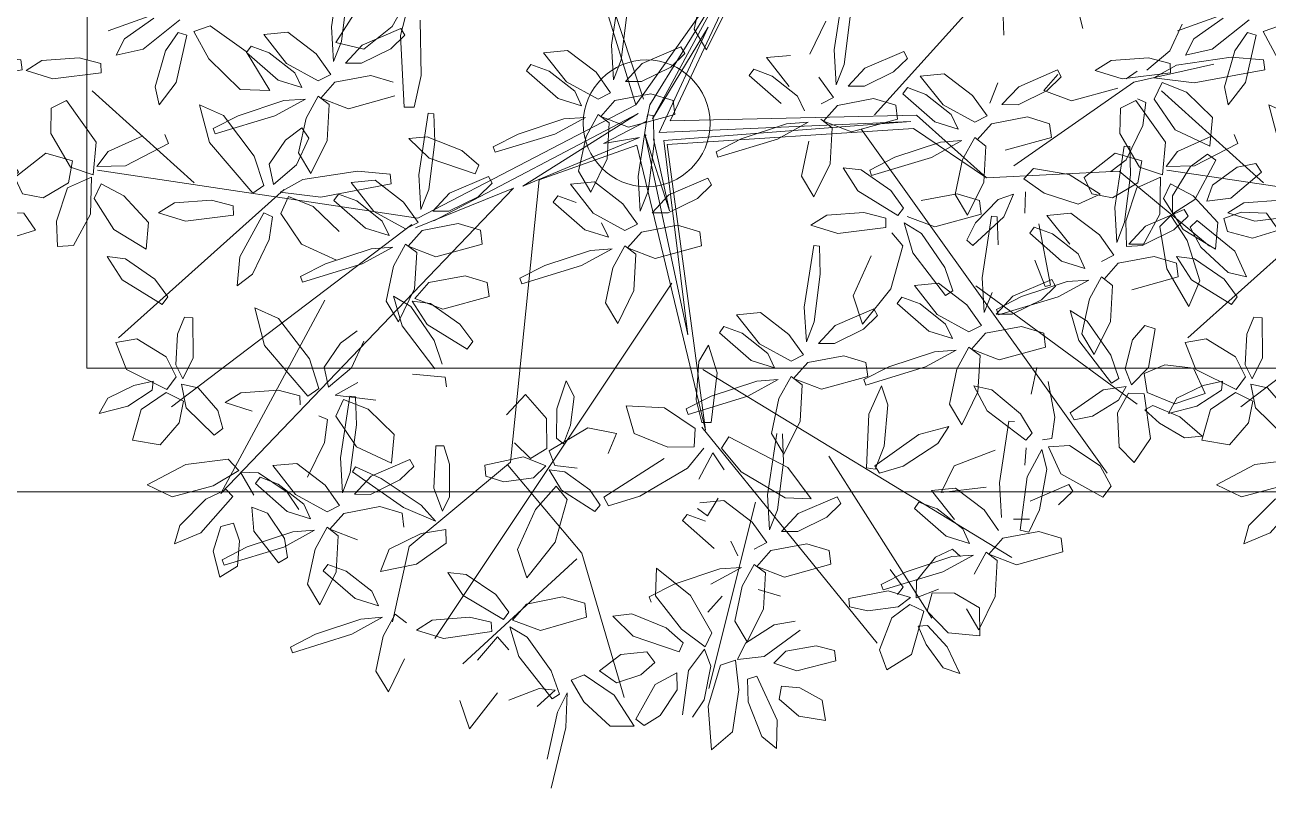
# Model space of a CAD drawing. Header units: millimetres. Extents: x 4980 to 19099, y 3891 to 5773.
# Drawn here: x 5767.9 to 5818.2, y 4158.1 to 4189 of the extents above; entities that cross this region are included whole.
import ezdxf

# ---------------------------------------------------------------- set-up
doc = ezdxf.new("R2010")
doc.units = ezdxf.units.MM
for name, color, linetype, lineweight in [('no3_ahşap gorunus on kalın', 34, 'Continuous', 20), ('no3_ölçü tefriş', 252, 'Continuous', 0), ('PLAN YAZI', 4, 'Continuous', 9)]:
    doc.layers.add(name, color=color, linetype=linetype, lineweight=lineweight)

# ---------------------------------------------------------------- blocks, each defined once
blk = doc.blocks.new('p34')
at = {"color": 44}
for p, q in [((1691.114, -14144.782), (1687.482, -14137.116)), ((1692.508, -14144.125), (1687.589, -14137.234)), ((1692.198, -14143.891), (1694.497, -14136.818)), ((1692.508, -14144.125), (1694.72, -14136.809)), ((1682.842, -14144.569), (1676.283, -14137.346)), ((1691.944, -14144.122), (1688.533, -14138.654)), ((1688.533, -14138.654), (1691.834, -14144.693)), ((1706.176, -14138.29), (1713.856, -14141.038)), ((1691.834, -14144.693), (1689.564, -14140.991)), ((1689.564, -14140.991), (1691.56, -14145.247)), ((1677.216, -14146.653), (1672.35, -14143.293)), ((1710.391, -14147.209), (1714.509, -14143.47)), ((1692.072, -14144.782), (1691.944, -14144.122)), ((1692.508, -14144.125), (1701.348, -14148.674)), ((1681.141, -14144.583), (1678.323, -14147.141)), ((1691.114, -14144.782), (1681.141, -14144.583)), ((1693.827, -14145.686), (1692.072, -14144.782)), ((1692.412, -14144.474), (1697.09, -14147.395)), ((1700.697, -14148.791), (1692.412, -14144.474)), ((1683.379, -14145.161), (1673.489, -14159.11)), ((1681.275, -14145.128), (1678.323, -14147.141)), ((1691.245, -14145.741), (1681.275, -14145.128)), ((1691.56, -14145.247), (1681.376, -14144.838)), ((1681.376, -14144.838), (1691.38, -14145.568)), ((1689.745, -14157.312), (1691.245, -14145.741)), ((1692.477, -14145.759), (1689.745, -14157.312)), ((1690.433, -14153.439), (1692.127, -14145.361)), ((1691.38, -14145.568), (1690.433, -14153.439)), ((1692.127, -14145.361), (1691.165, -14148.417)), ((1691.165, -14148.417), (1691.795, -14145.506)), ((1697.09, -14147.395), (1692.365, -14145.451)), ((1692.365, -14145.451), (1693.827, -14145.686)), ((1696.426, -14147.139), (1692.477, -14145.759)), ((1701.348, -14148.674), (1714.309, -14146.676)), ((1672.948, -14146.882), (1669.312, -14149.94)), ((1678.323, -14147.141), (1672.948, -14146.882)), ((1696.426, -14147.139), (1697.633, -14158.576)), ((1701.444, -14149.067), (1697.468, -14147.471)), ((1709.373, -14159.799), (1697.468, -14147.471)), ((1706.751, -14147.489), (1713.483, -14153.476)), ((1701.586, -14148.938), (1711.355, -14156.272)), ((1691.075, -14151.353), (1700.732, -14165.701)), ((1678.77, -14151.506), (1672.265, -14156.333)), ((1705.13, -14151.986), (1709.373, -14159.799)), ((1689.842, -14154.849), (1677.356, -14162.512)), ((1689.888, -14157.183), (1682.828, -14165.969)), ((1684.757, -14158.385), (1680.613, -14164.956)), ((1697.741, -14158.695), (1694.76, -14162.265)), ((1697.633, -14158.576), (1701.75, -14161.968)), ((1687.725, -14160.227), (1689.649, -14167.77)), ((1694.76, -14162.265), (1693.074, -14168.117)), ((1701.75, -14161.968), (1702.441, -14165.013)), ((1694.975, -14162.502), (1699.595, -14166.733))]:
    blk.add_line(p, q, dxfattribs=at)
at = {"color": 62}
for p, q in [((1704.814, -14140.908), (1704.425, -14138.414)), ((1704.165, -14139.576), (1704.416, -14141.504)), ((1703.798, -14140.247), (1704.641, -14141.55)), ((1692.836, -14140.366), (1693.088, -14142.294)), ((1701.191, -14142.894), (1701.216, -14140.656)), ((1701.999, -14140.989), (1701.849, -14141.266)), ((1701.849, -14141.266), (1702.419, -14141.813)), ((1702.024, -14141.273), (1701.881, -14144.178)), ((1703.572, -14141.66), (1701.999, -14140.989)), ((1703.505, -14141.82), (1702.35, -14140.915)), ((1704.738, -14142.319), (1704.814, -14140.908)), ((1706.585, -14141.125), (1705.441, -14142.009)), ((1707.558, -14141.211), (1706.585, -14141.125)), ((1706.638, -14142.385), (1707.558, -14141.211)), ((1709.724, -14140.847), (1708.264, -14141.905)), ((1710.381, -14141.086), (1709.724, -14140.847)), ((1709.787, -14142.189), (1710.381, -14141.086)), ((1710.662, -14141.231), (1711.019, -14141.112)), ((1711.104, -14143.144), (1710.662, -14141.231)), ((1711.019, -14141.112), (1711.537, -14141.86)), ((1690.67, -14141.779), (1690.521, -14142.056)), ((1692.243, -14142.45), (1690.67, -14141.779)), ((1693.409, -14143.109), (1693.485, -14141.698)), ((1704.641, -14141.55), (1703.505, -14141.82)), ((1704.252, -14142.384), (1703.572, -14141.66)), ((1704.416, -14141.504), (1704.738, -14142.319)), ((1708.072, -14141.68), (1707.333, -14141.958)), ((1708.258, -14141.934), (1708.072, -14141.68)), ((1713.529, -14142.025), (1712.444, -14141.783)), ((1713.196, -14141.367), (1713.529, -14142.025)), ((1684.392, -14143.34), (1684.468, -14141.929)), ((1690.521, -14142.056), (1691.09, -14142.603)), ((1693.088, -14142.294), (1693.409, -14143.109)), ((1695.257, -14141.915), (1694.112, -14142.799)), ((1696.229, -14142.001), (1695.257, -14141.915)), ((1695.309, -14143.175), (1696.229, -14142.001)), ((1702.419, -14141.813), (1703.6, -14142.39)), ((1705.441, -14142.009), (1704.853, -14142.838)), ((1707.333, -14141.958), (1706.304, -14142.776)), ((1706.976, -14143.065), (1708.258, -14141.934)), ((1708.264, -14141.905), (1707.316, -14143.481)), ((1708.521, -14143.442), (1709.787, -14142.189)), ((1711.537, -14141.86), (1711.955, -14143.309)), ((1714.154, -14142.358), (1715.034, -14142.128)), ((1715.034, -14142.128), (1716.539, -14142.232)), ((1716.539, -14142.232), (1717.184, -14142.627)), ((1684.07, -14142.525), (1684.392, -14143.34)), ((1691.09, -14142.603), (1692.271, -14143.18)), ((1692.923, -14143.174), (1692.243, -14142.45)), ((1694.112, -14142.799), (1693.524, -14143.628)), ((1696.004, -14142.748), (1694.975, -14143.566)), ((1695.647, -14143.855), (1696.929, -14142.724)), ((1696.743, -14142.47), (1696.004, -14142.748)), ((1696.929, -14142.724), (1696.743, -14142.47)), ((1703.6, -14142.39), (1704.252, -14142.384)), ((1705.357, -14143.093), (1706.638, -14142.385)), ((1706.304, -14142.776), (1706.029, -14143.368)), ((1714.144, -14142.735), (1714.154, -14142.358)), ((1716.093, -14142.974), (1714.144, -14142.735)), ((1717.184, -14142.627), (1716.093, -14142.974)), ((1685.095, -14143.03), (1684.507, -14143.859)), ((1692.271, -14143.18), (1692.923, -14143.174)), ((1694.028, -14143.883), (1695.309, -14143.175)), ((1701.483, -14144.185), (1701.191, -14142.894)), ((1702.327, -14143.162), (1703.225, -14142.886)), ((1703.225, -14142.886), (1704.686, -14143.158)), ((1704.686, -14143.158), (1705.258, -14143.797)), ((1704.853, -14142.838), (1705.357, -14143.093)), ((1711.805, -14144.05), (1711.104, -14143.144)), ((1711.955, -14143.309), (1711.805, -14144.05)), ((1683.254, -14143.411), (1683.906, -14143.405)), ((1685.958, -14143.797), (1685.683, -14144.389)), ((1690.998, -14143.952), (1691.896, -14143.677)), ((1691.896, -14143.677), (1693.357, -14143.948)), ((1693.524, -14143.628), (1694.028, -14143.883)), ((1694.975, -14143.566), (1694.7, -14144.158)), ((1704.134, -14144.232), (1702.259, -14143.724)), ((1705.258, -14143.797), (1704.134, -14144.232)), ((1705.361, -14143.714), (1704.913, -14144.06)), ((1705.856, -14144.602), (1705.361, -14143.714)), ((1707.316, -14143.481), (1708.521, -14143.442)), ((1681.913, -14144.745), (1681.98, -14144.183)), ((1681.98, -14144.183), (1682.879, -14143.907)), ((1682.879, -14143.907), (1684.339, -14144.179)), ((1684.339, -14144.179), (1684.912, -14144.818)), ((1684.507, -14143.859), (1685.011, -14144.114)), ((1690.93, -14144.514), (1690.998, -14143.952)), ((1693.357, -14143.948), (1693.929, -14144.588)), ((1694.7, -14144.158), (1695.647, -14143.855)), ((1701.881, -14144.178), (1701.483, -14144.185)), ((1704.913, -14144.06), (1705.002, -14145.52)), ((1708.601, -14144.497), (1706.753, -14143.894)), ((1709.204, -14144.484), (1710.162, -14144.053)), ((1710.162, -14144.053), (1709.771, -14145.583)), ((1714.353, -14145.55), (1715.553, -14143.855)), ((1715.553, -14143.855), (1716.176, -14144.156)), ((1716.176, -14144.156), (1716.196, -14145.183)), ((1683.788, -14145.253), (1681.913, -14144.745)), ((1684.912, -14144.818), (1683.788, -14145.253)), ((1685.015, -14144.735), (1684.567, -14145.081)), ((1692.805, -14145.023), (1690.93, -14144.514)), ((1691.807, -14144.554), (1691.776, -14145.691)), ((1692.036, -14144.529), (1691.807, -14144.554)), ((1692.425, -14147.023), (1692.036, -14144.529)), ((1693.929, -14144.588), (1692.805, -14145.023)), ((1694.032, -14144.504), (1693.584, -14144.85)), ((1694.527, -14145.392), (1694.032, -14144.504)), ((1695.424, -14144.684), (1694.55, -14144.624)), ((1694.55, -14144.624), (1695.791, -14145.3)), ((1697.273, -14145.287), (1695.424, -14144.684)), ((1700.684, -14144.451), (1700.653, -14145.588)), ((1700.912, -14144.426), (1700.684, -14144.451)), ((1701.302, -14146.92), (1700.912, -14144.426)), ((1709.615, -14145.014), (1708.601, -14144.497)), ((1684.567, -14145.081), (1684.656, -14146.541)), ((1686.407, -14144.915), (1685.533, -14144.855)), ((1685.533, -14144.855), (1686.774, -14145.531)), ((1688.255, -14145.518), (1686.407, -14144.915)), ((1693.584, -14144.85), (1693.673, -14146.31)), ((1695.791, -14145.3), (1698.21, -14146.021)), ((1698.286, -14145.804), (1697.273, -14145.287)), ((1709.539, -14145.231), (1709.615, -14145.014)), ((1711.431, -14145.614), (1711.577, -14145.243)), ((1712.488, -14145.313), (1713.866, -14145.927)), ((1716.196, -14145.183), (1715.404, -14146.554)), ((1682.035, -14146.289), (1680.187, -14145.686)), ((1685.816, -14147.036), (1685.51, -14145.623)), ((1686.774, -14145.531), (1689.193, -14146.252)), ((1689.269, -14146.035), (1688.255, -14145.518)), ((1691.776, -14145.691), (1692.028, -14147.62)), ((1694.833, -14146.806), (1694.527, -14145.392)), ((1698.21, -14146.021), (1698.286, -14145.804)), ((1699.554, -14145.948), (1700.951, -14145.379)), ((1700.653, -14145.588), (1700.904, -14147.516)), ((1701.704, -14145.45), (1700.877, -14146.242)), ((1700.951, -14145.379), (1701.704, -14145.45)), ((1713.178, -14146.512), (1711.431, -14145.614)), ((1714.482, -14146.871), (1714.353, -14145.55)), ((1680.554, -14146.302), (1682.973, -14147.023)), ((1683.049, -14146.806), (1682.035, -14146.289)), ((1689.193, -14146.252), (1689.269, -14146.035)), ((1693.673, -14146.31), (1694.337, -14147.646)), ((1698.865, -14146.541), (1699.554, -14145.948)), ((1700.877, -14146.242), (1699.022, -14146.884)), ((1713.866, -14145.927), (1714.33, -14146.537)), ((1715.316, -14146.301), (1716.398, -14145.989)), ((1715.481, -14147.184), (1715.316, -14146.301)), ((1716.398, -14145.989), (1717.651, -14146.962)), ((1667.195, -14146.953), (1667.421, -14146.6)), ((1667.421, -14146.6), (1668.178, -14146.749)), ((1682.202, -14147.635), (1683.396, -14146.796)), ((1682.973, -14147.023), (1683.049, -14146.806)), ((1683.396, -14146.796), (1684.129, -14146.708)), ((1684.129, -14146.708), (1683.53, -14147.645)), ((1684.656, -14146.541), (1685.32, -14147.877)), ((1694.337, -14147.646), (1694.833, -14146.806)), ((1699.022, -14146.884), (1698.865, -14146.541)), ((1714.33, -14146.537), (1713.178, -14146.512)), ((1715.404, -14146.554), (1714.482, -14146.871)), ((1668.436, -14147.994), (1667.195, -14146.953)), ((1678.436, -14147.313), (1679.1, -14148.649)), ((1685.32, -14147.877), (1685.816, -14147.036)), ((1689.61, -14147.104), (1689.461, -14147.381)), ((1691.184, -14147.775), (1689.61, -14147.104)), ((1692.349, -14148.435), (1692.425, -14147.023)), ((1694.197, -14147.24), (1693.052, -14148.124)), ((1695.169, -14147.326), (1694.197, -14147.24)), ((1694.249, -14148.5), (1695.169, -14147.326)), ((1698.487, -14147.001), (1698.337, -14147.278)), ((1698.337, -14147.278), (1698.907, -14147.825)), ((1700.06, -14147.672), (1698.487, -14147.001)), ((1701.226, -14148.331), (1701.302, -14146.92)), ((1713.239, -14147.728), (1714.163, -14147.235)), ((1714.163, -14147.235), (1714.447, -14147.826)), ((1714.592, -14148.459), (1714.557, -14146.969)), ((1714.557, -14146.969), (1715.527, -14147.391)), ((1716.513, -14147.792), (1715.481, -14147.184)), ((1717.651, -14146.962), (1717.346, -14147.63)), ((1678.614, -14148.049), (1679.513, -14147.773)), ((1679.1, -14148.649), (1679.596, -14147.808)), ((1679.513, -14147.773), (1680.973, -14148.045)), ((1681.687, -14148.351), (1682.202, -14147.635)), ((1683.53, -14147.645), (1681.917, -14148.65)), ((1689.461, -14147.381), (1690.03, -14147.929)), ((1691.863, -14148.499), (1691.184, -14147.775)), ((1692.028, -14147.62), (1692.349, -14148.435)), ((1695.684, -14147.795), (1694.944, -14148.074)), ((1695.869, -14148.049), (1695.684, -14147.795)), ((1698.907, -14147.825), (1700.088, -14148.402)), ((1700.74, -14148.396), (1700.06, -14147.672)), ((1712.252, -14148.813), (1713.239, -14147.728)), ((1714.447, -14147.826), (1713.655, -14149.089)), ((1715.527, -14147.391), (1715.976, -14148.744)), ((1717.346, -14147.63), (1716.513, -14147.792)), ((1669.41, -14148.12), (1668.436, -14147.994)), ((1678.772, -14148.952), (1677.85, -14148.015)), ((1678.546, -14148.611), (1678.614, -14148.049)), ((1690.03, -14147.929), (1691.211, -14148.505)), ((1693.052, -14148.124), (1692.464, -14148.953)), ((1694.587, -14149.181), (1695.869, -14148.049)), ((1711.2, -14148.02), (1711.845, -14148.414)), ((1666.521, -14149.301), (1666.997, -14148.615)), ((1666.997, -14148.615), (1668.023, -14148.565)), ((1668.023, -14148.565), (1668.726, -14148.827)), ((1668.726, -14148.827), (1668.579, -14149.346)), ((1677.633, -14148.713), (1678.894, -14149.87)), ((1677.898, -14148.713), (1677.868, -14149.85)), ((1678.127, -14148.688), (1677.898, -14148.713)), ((1678.517, -14151.182), (1678.127, -14148.688)), ((1680.422, -14149.119), (1678.546, -14148.611)), ((1681.545, -14148.684), (1680.422, -14149.119)), ((1681.917, -14148.65), (1681.687, -14148.351)), ((1682.401, -14149.13), (1682.411, -14148.753)), ((1682.411, -14148.753), (1683.291, -14148.523)), ((1683.291, -14148.523), (1684.796, -14148.627)), ((1684.796, -14148.627), (1685.441, -14149.022)), ((1691.211, -14148.505), (1691.863, -14148.499)), ((1692.969, -14149.209), (1694.249, -14148.5)), ((1712.346, -14149.882), (1712.252, -14148.813)), ((1715.292, -14149.728), (1714.592, -14148.459)), ((1715.976, -14148.744), (1715.944, -14149.764)), ((1667.564, -14149.618), (1666.521, -14149.301)), ((1668.579, -14149.346), (1667.564, -14149.618)), ((1668.289, -14150.142), (1669.805, -14148.893)), ((1670.088, -14149.173), (1669.663, -14149.982)), ((1669.805, -14148.893), (1670.088, -14149.173)), ((1676.584, -14149.391), (1676.398, -14149.137)), ((1679.127, -14149.658), (1678.772, -14148.952)), ((1680.97, -14149.376), (1681.66, -14148.951)), ((1681.66, -14148.951), (1681.318, -14150.157)), ((1682.168, -14149.344), (1681.719, -14149.88)), ((1684.35, -14149.37), (1682.401, -14149.13)), ((1685.441, -14149.022), (1684.35, -14149.37)), ((1689.87, -14149.839), (1689.938, -14149.277)), ((1689.938, -14149.277), (1690.836, -14149.002)), ((1690.836, -14149.002), (1692.297, -14149.274)), ((1692.297, -14149.274), (1692.869, -14149.913)), ((1692.464, -14148.953), (1692.969, -14149.209)), ((1693.915, -14148.892), (1693.641, -14149.483)), ((1693.641, -14149.483), (1694.587, -14149.181)), ((1698.747, -14149.736), (1698.814, -14149.174)), ((1698.814, -14149.174), (1699.713, -14148.898)), ((1713.655, -14149.089), (1712.346, -14149.882)), ((1669.711, -14151.349), (1670.216, -14149.706)), ((1675.301, -14150.522), (1676.584, -14149.391)), ((1678.894, -14149.87), (1679.127, -14149.658)), ((1680.023, -14150.76), (1680.97, -14149.376)), ((1685.331, -14149.847), (1685.102, -14149.872)), ((1685.72, -14152.341), (1685.331, -14149.847)), ((1691.745, -14150.348), (1689.87, -14149.839)), ((1692.973, -14149.83), (1692.525, -14150.175)), ((1693.468, -14150.717), (1692.973, -14149.83)), ((1715.944, -14149.764), (1715.292, -14149.728)), ((1667.812, -14151.191), (1668.289, -14150.142)), ((1669.663, -14149.982), (1668.556, -14151.005)), ((1670.652, -14150.619), (1671.551, -14150.344)), ((1681.318, -14150.157), (1680.006, -14151.9)), ((1681.719, -14149.88), (1682.213, -14151.614)), ((1683.745, -14151.899), (1683.001, -14150.28)), ((1692.869, -14149.913), (1691.745, -14150.348)), ((1692.525, -14150.175), (1692.613, -14151.636)), ((1694.364, -14150.01), (1693.49, -14149.949)), ((1693.49, -14149.949), (1694.731, -14150.625)), ((1713.193, -14150.27), (1713.925, -14150.182)), ((1713.925, -14150.182), (1713.326, -14151.119)), ((1671.041, -14150.851), (1670.154, -14152.377)), ((1670.584, -14151.181), (1670.652, -14150.619)), ((1675.974, -14151.543), (1676.381, -14150.481)), ((1679.705, -14151.709), (1680.023, -14150.76)), ((1668.556, -14151.005), (1667.812, -14151.191)), ((1670.154, -14152.377), (1669.711, -14151.349)), ((1672.459, -14151.69), (1670.584, -14151.181)), ((1675.078, -14151.351), (1674.204, -14151.291)), ((1674.204, -14151.291), (1675.445, -14151.967)), ((1676.927, -14151.954), (1675.078, -14151.351)), ((1675.701, -14151.263), (1675.552, -14151.54)), ((1677.275, -14151.934), (1675.701, -14151.263)), ((1678.44, -14152.594), (1678.517, -14151.182)), ((1675.552, -14151.54), (1676.122, -14152.088)), ((1675.749, -14151.491), (1675.974, -14151.543)), ((1678.119, -14151.779), (1678.44, -14152.594)), ((1680.288, -14151.399), (1679.143, -14152.283)), ((1680.006, -14151.9), (1679.705, -14151.709)), ((1681.26, -14151.485), (1680.288, -14151.399)), ((1680.34, -14152.659), (1681.26, -14151.485)), ((1682.213, -14151.614), (1683.369, -14153.044)), ((1674.487, -14153.473), (1674.182, -14152.059)), ((1675.445, -14151.967), (1677.865, -14152.688)), ((1676.122, -14152.088), (1677.303, -14152.664)), ((1677.94, -14152.471), (1676.927, -14151.954)), ((1677.955, -14152.658), (1677.275, -14151.934)), ((1679.143, -14152.283), (1678.555, -14153.112)), ((1681.035, -14152.233), (1680.007, -14153.051)), ((1680.678, -14153.34), (1681.961, -14152.208)), ((1681.775, -14151.954), (1681.035, -14152.233)), ((1681.961, -14152.208), (1681.775, -14151.954)), ((1683.369, -14153.044), (1683.745, -14151.899)), ((1674.267, -14152.955), (1674.958, -14152.529)), ((1674.958, -14152.529), (1674.615, -14153.736)), ((1677.303, -14152.664), (1677.955, -14152.658)), ((1677.865, -14152.688), (1677.94, -14152.471)), ((1679.06, -14153.368), (1680.34, -14152.659)), ((1682.905, -14152.422), (1682.755, -14152.699)), ((1682.755, -14152.699), (1683.325, -14153.247)), ((1684.478, -14153.093), (1682.905, -14152.422)), ((1688.464, -14152.644), (1687.491, -14152.558)), ((1687.544, -14153.818), (1688.464, -14152.644)), ((1671.517, -14153.284), (1671.935, -14153.146)), ((1671.803, -14154.85), (1671.517, -14153.284)), ((1671.935, -14153.146), (1672.437, -14153.723)), ((1673.32, -14154.338), (1674.267, -14152.955)), ((1673.327, -14152.977), (1673.991, -14154.313)), ((1676.029, -14153.436), (1676.928, -14153.161)), ((1676.928, -14153.161), (1678.388, -14153.433)), ((1678.555, -14153.112), (1679.06, -14153.368)), ((1680.007, -14153.051), (1679.732, -14153.642)), ((1679.732, -14153.642), (1680.678, -14153.34)), ((1683.325, -14153.247), (1684.506, -14153.823)), ((1685.158, -14153.817), (1684.478, -14153.093)), ((1687.882, -14154.499), (1689.164, -14153.367)), ((1688.978, -14153.113), (1688.239, -14153.392)), ((1689.164, -14153.367), (1688.978, -14153.113)), ((1672.437, -14153.723), (1672.747, -14154.9)), ((1674.615, -14153.736), (1673.303, -14155.478)), ((1673.991, -14154.313), (1674.487, -14153.473)), ((1675.961, -14153.998), (1676.029, -14153.436)), ((1678.388, -14153.433), (1678.96, -14154.072)), ((1673.002, -14155.287), (1673.32, -14154.338)), ((1677.837, -14154.507), (1675.961, -14153.998)), ((1678.96, -14154.072), (1677.837, -14154.507)), ((1679.064, -14153.989), (1678.616, -14154.334)), ((1678.616, -14154.334), (1678.705, -14155.795)), ((1679.559, -14154.876), (1679.064, -14153.989)), ((1680.455, -14154.169), (1679.581, -14154.108)), ((1679.581, -14154.108), (1680.823, -14154.784)), ((1682.304, -14154.771), (1680.455, -14154.169)), ((1683.233, -14154.595), (1684.131, -14154.32)), ((1669.507, -14155.911), (1669.974, -14154.874)), ((1669.974, -14154.874), (1671.14, -14154.741)), ((1671.14, -14154.741), (1671.974, -14155.085)), ((1672.494, -14155.54), (1671.803, -14154.85)), ((1676.318, -14154.822), (1676.547, -14155.91)), ((1679.865, -14156.29), (1679.559, -14154.876)), ((1680.823, -14154.784), (1683.242, -14155.506)), ((1683.317, -14155.288), (1682.304, -14154.771)), ((1683.165, -14155.157), (1683.233, -14154.595)), ((1671.974, -14155.085), (1671.863, -14155.856)), ((1672.747, -14154.9), (1672.494, -14155.54)), ((1673.303, -14155.478), (1673.002, -14155.287)), ((1671.863, -14155.856), (1670.734, -14156.315)), ((1671.985, -14155.906), (1672.615, -14155.885)), ((1672.615, -14155.885), (1673.065, -14156.674)), ((1673.012, -14156.164), (1672.7, -14155.611)), ((1672.7, -14155.611), (1673.642, -14155.743)), ((1673.642, -14155.743), (1674.972, -14156.661)), ((1675.592, -14156.833), (1675.857, -14155.397)), ((1676.992, -14156.703), (1678.138, -14155.723)), ((1678.138, -14155.723), (1678.875, -14155.553)), ((1678.875, -14155.553), (1678.341, -14156.566)), ((1678.705, -14155.795), (1679.369, -14157.131)), ((1670.734, -14156.315), (1669.507, -14155.911)), ((1671.624, -14156.377), (1670.539, -14156.848)), ((1671.953, -14156.552), (1671.624, -14156.377)), ((1671.733, -14157.713), (1671.985, -14155.906)), ((1674.072, -14156.809), (1673.012, -14156.164)), ((1679.369, -14157.131), (1679.865, -14156.29)), ((1670.539, -14156.848), (1669.638, -14157.633)), ((1671.362, -14157.106), (1671.953, -14156.552)), ((1673.065, -14156.674), (1673.005, -14158.062)), ((1674.811, -14156.956), (1674.072, -14156.809)), ((1674.972, -14156.661), (1674.811, -14156.956)), ((1675.727, -14157.705), (1675.592, -14156.833)), ((1676.525, -14157.484), (1676.992, -14156.703)), ((1678.341, -14156.566), (1676.782, -14157.76)), ((1670.347, -14157.695), (1671.362, -14157.106)), ((1677.463, -14156.99), (1677.234, -14157.015)), ((1677.853, -14159.484), (1677.463, -14156.99)), ((1680.338, -14157.885), (1679.894, -14157.206)), ((1679.894, -14157.206), (1681.109, -14157.515)), ((1669.638, -14157.633), (1670.347, -14157.695)), ((1672.396, -14158.685), (1671.733, -14157.713)), ((1676.1, -14157.757), (1675.727, -14157.705)), ((1676.782, -14157.76), (1676.525, -14157.484)), ((1673.005, -14158.062), (1672.396, -14158.685)), ((1673.771, -14158.816), (1675.003, -14157.987)), ((1675.003, -14157.987), (1675.859, -14158.042)), ((1675.859, -14158.042), (1675.363, -14159.139)), ((1675.933, -14158.939), (1676.128, -14158.151)), ((1676.128, -14158.151), (1676.729, -14159.252)), ((1676.766, -14158.076), (1676.821, -14158.773)), ((1679.681, -14158.794), (1678.016, -14158.16)), ((1673.323, -14159.642), (1673.771, -14158.816)), ((1675.363, -14159.139), (1673.668, -14160.09)), ((1676.228, -14160.59), (1675.933, -14158.939)), ((1676.729, -14159.252), (1677.014, -14161.414)), ((1673.668, -14160.09), (1673.323, -14159.642)), ((1675.038, -14159.565), (1674.888, -14159.842)), ((1674.888, -14159.842), (1675.458, -14160.39)), ((1676.611, -14160.236), (1675.038, -14159.565)), ((1677.777, -14160.896), (1677.853, -14159.484)), ((1676.666, -14161.489), (1676.228, -14160.59)), ((1675.298, -14162.3), (1675.365, -14161.738)), ((1675.365, -14161.738), (1676.264, -14161.463))]:
    blk.add_line(p, q, dxfattribs=at)
at = {"color": 64}
for p, q in [((1693.485, -14141.698), (1693.096, -14139.204)), ((1684.468, -14141.929), (1684.079, -14139.435)), ((1690.133, -14141.064), (1689.827, -14139.65)), ((1701.596, -14139.676), (1702.024, -14141.273)), ((1702.35, -14140.915), (1701.826, -14139.985)), ((1683.819, -14140.597), (1684.07, -14142.525)), ((1684.796, -14140.768), (1685.46, -14142.104)), ((1688.973, -14140.569), (1689.637, -14141.905)), ((1712.444, -14141.783), (1710.947, -14140.612)), ((1711.999, -14140.532), (1713.196, -14141.367)), ((1670.379, -14140.941), (1670.877, -14142.023)), ((1689.637, -14141.905), (1690.133, -14141.064)), ((1667.087, -14142.407), (1668.406, -14142.289)), ((1668.406, -14142.289), (1670.62, -14142.611)), ((1670.877, -14142.023), (1671.814, -14142.803)), ((1681.653, -14142.01), (1681.503, -14142.287)), ((1681.503, -14142.287), (1682.073, -14142.834)), ((1683.226, -14142.681), (1681.653, -14142.01)), ((1687.212, -14142.232), (1686.239, -14142.146)), ((1686.291, -14143.406), (1687.212, -14142.232)), ((1667.041, -14142.803), (1667.087, -14142.407)), ((1669.901, -14143.33), (1667.041, -14142.803)), ((1672.35, -14143.293), (1669.101, -14142.57)), ((1670.62, -14142.611), (1671.541, -14143.118)), ((1675.433, -14142.781), (1675.283, -14143.058)), ((1677.006, -14143.452), (1675.433, -14142.781)), ((1683.906, -14143.405), (1683.226, -14142.681)), ((1687.726, -14142.701), (1686.987, -14142.979)), ((1687.912, -14142.955), (1687.726, -14142.701)), ((1671.541, -14143.118), (1669.901, -14143.33)), ((1670.213, -14143.7), (1671.205, -14143.304)), ((1671.205, -14143.304), (1671.52, -14143.981)), ((1672.654, -14143.156), (1672.205, -14142.847)), ((1675.283, -14143.058), (1675.853, -14143.606)), ((1675.419, -14142.964), (1675.992, -14143.603)), ((1677.85, -14143.296), (1678.172, -14144.111)), ((1680.019, -14142.917), (1678.875, -14143.801)), ((1680.992, -14143.003), (1680.019, -14142.917)), ((1680.071, -14144.177), (1680.992, -14143.003)), ((1682.073, -14142.834), (1683.254, -14143.411)), ((1686.987, -14142.979), (1685.958, -14143.797)), ((1686.629, -14144.086), (1687.912, -14142.955)), ((1669.162, -14144.725), (1670.213, -14143.7)), ((1674.868, -14144.038), (1672.993, -14143.53)), ((1675.992, -14143.603), (1674.868, -14144.038)), ((1675.853, -14143.606), (1677.034, -14144.182)), ((1677.686, -14144.176), (1677.006, -14143.452)), ((1678.875, -14143.801), (1678.287, -14144.63)), ((1680.767, -14143.75), (1679.738, -14144.568)), ((1680.409, -14144.857), (1681.692, -14143.726)), ((1681.506, -14143.472), (1680.767, -14143.75)), ((1681.692, -14143.726), (1681.506, -14143.472)), ((1671.52, -14143.981), (1670.683, -14145.224)), ((1672.203, -14143.96), (1671.858, -14144.112)), ((1671.858, -14144.112), (1671.99, -14145.039)), ((1677.034, -14144.182), (1677.686, -14144.176)), ((1678.791, -14144.886), (1680.071, -14144.177)), ((1669.279, -14145.887), (1669.162, -14144.725)), ((1675.76, -14144.954), (1676.659, -14144.679)), ((1676.659, -14144.679), (1678.119, -14144.95)), ((1678.287, -14144.63), (1678.791, -14144.886)), ((1679.738, -14144.568), (1679.463, -14145.16)), ((1670.683, -14145.224), (1669.279, -14145.887)), ((1671.99, -14145.039), (1672.675, -14146.436)), ((1675.693, -14145.516), (1675.76, -14144.954)), ((1678.119, -14144.95), (1678.692, -14145.59)), ((1679.463, -14145.16), (1680.409, -14144.857)), ((1677.568, -14146.025), (1675.693, -14145.516)), ((1678.795, -14145.506), (1678.347, -14145.852)), ((1679.29, -14146.394), (1678.795, -14145.506)), ((1680.187, -14145.686), (1679.313, -14145.626)), ((1679.313, -14145.626), (1680.554, -14146.302)), ((1669.034, -14146.453), (1669.379, -14146.214)), ((1669.379, -14146.214), (1670.068, -14146.713)), ((1672.521, -14145.896), (1672.49, -14147.033)), ((1672.75, -14145.871), (1672.521, -14145.896)), ((1673.139, -14148.365), (1672.75, -14145.871)), ((1678.347, -14145.852), (1678.436, -14147.313)), ((1668.178, -14146.749), (1669.183, -14147.476)), ((1669.889, -14148.048), (1669.034, -14146.453)), ((1670.068, -14146.713), (1670.801, -14147.891)), ((1672.675, -14146.436), (1673.293, -14146.902)), ((1676.427, -14146.768), (1674.984, -14147.01)), ((1676.818, -14147.177), (1676.427, -14146.768)), ((1679.596, -14147.808), (1679.29, -14146.394)), ((1672.49, -14147.033), (1672.742, -14148.961)), ((1674.984, -14147.01), (1673.725, -14147.811)), ((1675.987, -14147.762), (1676.818, -14147.177)), ((1669.183, -14147.476), (1669.41, -14148.12)), ((1673.725, -14147.811), (1674.614, -14148.215)), ((1674.614, -14148.215), (1675.987, -14147.762)), ((1676.785, -14148.579), (1676.753, -14147.704)), ((1677.85, -14148.015), (1677.233, -14147.804)), ((1677.233, -14147.804), (1677.633, -14148.713)), ((1670.8, -14148.625), (1669.889, -14148.048)), ((1670.801, -14147.891), (1670.8, -14148.625)), ((1670.324, -14148.446), (1670.175, -14148.723)), ((1670.175, -14148.723), (1670.744, -14149.27)), ((1670.216, -14149.706), (1670.864, -14148.697)), ((1671.898, -14149.117), (1670.324, -14148.446)), ((1670.864, -14148.697), (1671.313, -14149.137)), ((1673.063, -14149.776), (1673.139, -14148.365)), ((1674.911, -14148.582), (1673.766, -14149.466)), ((1675.883, -14148.668), (1674.911, -14148.582)), ((1674.963, -14149.842), (1675.883, -14148.668)), ((1670.744, -14149.27), (1671.925, -14149.847)), ((1671.313, -14149.137), (1671.041, -14150.851)), ((1672.577, -14149.841), (1671.898, -14149.117)), ((1672.742, -14148.961), (1673.063, -14149.776)), ((1676.398, -14149.137), (1675.658, -14149.415)), ((1676.212, -14149.009), (1675.749, -14151.491)), ((1671.925, -14149.847), (1672.577, -14149.841)), ((1673.766, -14149.466), (1673.178, -14150.295)), ((1675.658, -14149.415), (1674.63, -14150.233)), ((1671.551, -14150.344), (1673.011, -14150.615)), ((1673.178, -14150.295), (1673.683, -14150.55)), ((1674.63, -14150.233), (1674.355, -14150.825)), ((1673.011, -14150.615), (1673.583, -14151.255)), ((1674.355, -14150.825), (1675.301, -14150.522)), ((1673.687, -14151.171), (1673.239, -14151.517)), ((1674.182, -14152.059), (1673.687, -14151.171)), ((1673.239, -14151.517), (1673.327, -14152.977))]:
    blk.add_line(p, q, dxfattribs=at)
at = {"color": 66}
for p, q in [((1674.787, -14139.573), (1674.396, -14141.103)), ((1677.63, -14140.231), (1677.599, -14141.368))]:
    blk.add_line(p, q, dxfattribs=at)
at = {"color": 60}
for p, q in [((1706.029, -14143.368), (1706.976, -14143.065)), ((1706.753, -14143.894), (1705.879, -14143.834)), ((1705.879, -14143.834), (1707.12, -14144.51)), ((1706.162, -14146.015), (1705.856, -14144.602)), ((1707.12, -14144.51), (1709.539, -14145.231)), ((1707.957, -14146.133), (1709.204, -14144.484)), ((1706.024, -14144.997), (1705.754, -14145.421)), ((1706.691, -14145.497), (1706.024, -14144.997)), ((1705.002, -14145.52), (1705.666, -14146.856)), ((1705.754, -14145.421), (1706.253, -14146.503)), ((1707.355, -14146.465), (1706.691, -14145.497)), ((1709.771, -14145.583), (1708.029, -14147.636)), ((1705.666, -14146.856), (1706.162, -14146.015)), ((1707.58, -14147.327), (1707.957, -14146.133)), ((1702.462, -14146.887), (1703.781, -14146.769)), ((1703.781, -14146.769), (1705.996, -14147.091)), ((1706.253, -14146.503), (1707.19, -14147.283)), ((1707.19, -14147.283), (1707.355, -14146.465)), ((1703.073, -14147.137), (1701.929, -14148.021)), ((1702.417, -14147.283), (1702.462, -14146.887)), ((1705.277, -14147.81), (1702.417, -14147.283)), ((1704.046, -14147.223), (1703.073, -14147.137)), ((1703.125, -14148.397), (1704.046, -14147.223)), ((1705.996, -14147.091), (1706.916, -14147.598)), ((1708.029, -14147.636), (1707.58, -14147.327)), ((1700.904, -14147.516), (1701.226, -14148.331)), ((1704.56, -14147.691), (1703.821, -14147.97)), ((1704.746, -14147.946), (1704.56, -14147.691)), ((1706.916, -14147.598), (1705.277, -14147.81)), ((1705.589, -14148.18), (1706.58, -14147.784)), ((1706.58, -14147.784), (1706.895, -14148.461)), ((1701.929, -14148.021), (1701.341, -14148.85)), ((1703.821, -14147.97), (1702.792, -14148.788)), ((1703.463, -14149.077), (1704.746, -14147.946)), ((1704.538, -14149.205), (1705.589, -14148.18)), ((1708.805, -14148.523), (1708.815, -14148.146)), ((1708.815, -14148.146), (1709.695, -14147.916)), ((1709.695, -14147.916), (1711.2, -14148.02)), ((1700.088, -14148.402), (1700.74, -14148.396)), ((1701.845, -14149.105), (1703.125, -14148.397)), ((1702.792, -14148.788), (1702.517, -14149.379)), ((1706.895, -14148.461), (1706.058, -14149.704)), ((1707.578, -14148.44), (1707.233, -14148.592)), ((1707.233, -14148.592), (1707.365, -14149.519)), ((1708.563, -14150.21), (1707.578, -14148.44)), ((1710.754, -14148.762), (1708.805, -14148.523)), ((1711.845, -14148.414), (1710.754, -14148.762)), ((1699.713, -14148.898), (1701.173, -14149.17)), ((1701.173, -14149.17), (1701.746, -14149.809)), ((1701.341, -14148.85), (1701.845, -14149.105)), ((1702.517, -14149.379), (1703.463, -14149.077)), ((1700.622, -14150.244), (1698.747, -14149.736)), ((1701.746, -14149.809), (1700.622, -14150.244)), ((1701.849, -14149.726), (1701.401, -14150.072)), ((1702.344, -14150.614), (1701.849, -14149.726)), ((1703.241, -14149.906), (1702.367, -14149.846)), ((1702.367, -14149.846), (1703.608, -14150.522)), ((1706.058, -14149.704), (1704.654, -14150.367)), ((1707.365, -14149.519), (1708.05, -14150.916)), ((1685.102, -14149.872), (1685.071, -14151.009)), ((1696.213, -14150.612), (1694.364, -14150.01)), ((1701.401, -14150.072), (1701.49, -14151.532)), ((1705.089, -14150.509), (1703.241, -14149.906)), ((1708.668, -14151.382), (1708.563, -14150.21)), ((1711.999, -14151.109), (1713.193, -14150.27)), ((1693.773, -14152.131), (1693.468, -14150.717)), ((1694.731, -14150.625), (1697.15, -14151.347)), ((1697.226, -14151.129), (1696.213, -14150.612)), ((1702.65, -14152.027), (1702.344, -14150.614)), ((1703.608, -14150.522), (1706.027, -14151.243)), ((1706.103, -14151.026), (1705.089, -14150.509)), ((1685.071, -14151.009), (1685.323, -14152.938)), ((1697.15, -14151.347), (1697.226, -14151.129)), ((1698.481, -14151.856), (1698.549, -14151.294)), ((1698.549, -14151.294), (1699.447, -14151.018)), ((1699.447, -14151.018), (1700.908, -14151.29)), ((1700.908, -14151.29), (1701.48, -14151.929)), ((1706.027, -14151.243), (1706.103, -14151.026)), ((1708.05, -14150.916), (1708.668, -14151.382)), ((1711.483, -14151.825), (1711.999, -14151.109)), ((1713.326, -14151.119), (1711.713, -14152.124)), ((1692.613, -14151.636), (1693.277, -14152.972)), ((1700.356, -14152.364), (1698.481, -14151.856)), ((1701.49, -14151.532), (1702.154, -14152.868)), ((1701.653, -14152.255), (1702.343, -14151.83)), ((1702.343, -14151.83), (1702.001, -14153.036)), ((1711.713, -14152.124), (1711.483, -14151.825)), ((1685.644, -14153.753), (1685.72, -14152.341)), ((1693.277, -14152.972), (1693.773, -14152.131)), ((1699.662, -14152.97), (1700.856, -14152.131)), ((1701.48, -14151.929), (1700.356, -14152.364)), ((1700.706, -14153.639), (1701.653, -14152.255)), ((1700.856, -14152.131), (1701.588, -14152.043)), ((1701.588, -14152.043), (1700.989, -14152.98)), ((1702.154, -14152.868), (1702.65, -14152.027)), ((1707.009, -14152.71), (1707.967, -14152.279)), ((1707.967, -14152.279), (1707.576, -14153.809)), ((1687.491, -14152.558), (1686.347, -14153.442)), ((1705.762, -14154.36), (1707.009, -14152.71)), ((1710.462, -14154.295), (1710.471, -14152.678)), ((1710.471, -14152.678), (1710.805, -14152.645)), ((1710.805, -14152.645), (1711.1, -14153.338)), ((1685.323, -14152.938), (1685.644, -14153.753)), ((1699.147, -14153.686), (1699.662, -14152.97)), ((1700.989, -14152.98), (1699.377, -14153.985)), ((1702.001, -14153.036), (1700.689, -14154.778)), ((1704.496, -14153.723), (1703.829, -14153.224)), ((1711.1, -14153.338), (1711.165, -14154.578)), ((1684.506, -14153.823), (1685.158, -14153.817)), ((1686.347, -14153.442), (1685.759, -14154.271)), ((1686.263, -14154.527), (1687.544, -14153.818)), ((1688.239, -14153.392), (1687.21, -14154.21)), ((1689.603, -14153.868), (1689.263, -14154.995)), ((1690.003, -14154.531), (1689.603, -14153.868)), ((1699.377, -14153.985), (1699.147, -14153.686)), ((1700.388, -14154.588), (1700.706, -14153.639)), ((1703.559, -14153.648), (1704.058, -14154.729)), ((1705.16, -14154.691), (1704.496, -14153.723)), ((1707.576, -14153.809), (1705.834, -14155.863)), ((1711.557, -14154.246), (1712.737, -14153.513)), ((1712.737, -14153.513), (1713.595, -14153.665)), ((1713.595, -14153.665), (1713.165, -14154.761)), ((1684.131, -14154.32), (1685.592, -14154.592)), ((1685.759, -14154.271), (1686.263, -14154.527)), ((1687.21, -14154.21), (1686.935, -14154.801)), ((1705.385, -14155.554), (1705.762, -14154.36)), ((1710.884, -14155.147), (1710.462, -14154.295)), ((1711.159, -14155.063), (1711.557, -14154.246)), ((1685.592, -14154.592), (1686.164, -14155.231)), ((1686.935, -14154.801), (1687.882, -14154.499)), ((1690.117, -14156.083), (1690.003, -14154.531)), ((1704.058, -14154.729), (1704.995, -14155.51)), ((1704.995, -14155.51), (1705.16, -14154.691)), ((1711.165, -14154.578), (1710.884, -14155.147)), ((1713.165, -14154.761), (1711.531, -14155.571)), ((1685.04, -14155.666), (1683.165, -14155.157)), ((1683.242, -14155.506), (1683.317, -14155.288)), ((1686.164, -14155.231), (1685.04, -14155.666)), ((1686.267, -14155.148), (1685.819, -14155.493)), ((1686.762, -14156.035), (1686.267, -14155.148)), ((1687.659, -14155.328), (1686.785, -14155.267)), ((1686.785, -14155.267), (1688.026, -14155.943)), ((1689.508, -14155.93), (1687.659, -14155.328)), ((1689.263, -14154.995), (1689.516, -14157.004)), ((1695.376, -14155.289), (1695.046, -14155.92)), ((1695.755, -14156.423), (1695.376, -14155.289)), ((1700.222, -14155.509), (1700.267, -14155.113)), ((1700.267, -14155.113), (1701.586, -14154.995)), ((1703.801, -14155.317), (1704.721, -14155.824)), ((1710.27, -14155.508), (1710.941, -14155.357)), ((1710.941, -14155.357), (1710.761, -14156.317)), ((1711.531, -14155.571), (1711.159, -14155.063)), ((1712.873, -14155.409), (1712.082, -14155.234)), ((1712.082, -14155.234), (1712.124, -14155.604)), ((1682.357, -14156.311), (1682.614, -14155.542)), ((1682.614, -14155.542), (1683.124, -14156.688)), ((1685.819, -14155.493), (1685.908, -14156.954)), ((1696.172, -14156.807), (1697.016, -14155.828)), ((1697.016, -14155.828), (1697.795, -14156.658)), ((1704.721, -14155.824), (1703.082, -14156.036)), ((1704.132, -14155.875), (1703.903, -14155.9)), ((1704.521, -14158.369), (1704.132, -14155.875)), ((1705.834, -14155.863), (1705.385, -14155.554)), ((1706.142, -14156.222), (1706.152, -14155.845)), ((1706.152, -14155.845), (1707.032, -14155.615)), ((1707.032, -14155.615), (1708.537, -14155.719)), ((1708.537, -14155.719), (1709.181, -14156.114)), ((1709.472, -14156.428), (1710.27, -14155.508)), ((1710.859, -14156.043), (1711.558, -14155.7)), ((1711.558, -14155.7), (1712.573, -14156.374)), ((1712.124, -14155.604), (1713.123, -14156.235)), ((1713.932, -14155.916), (1712.873, -14155.409)), ((1682.517, -14157.981), (1682.357, -14156.311)), ((1687.068, -14157.449), (1686.762, -14156.035)), ((1688.026, -14155.943), (1690.445, -14156.665)), ((1690.521, -14156.447), (1689.508, -14155.93)), ((1689.893, -14156.992), (1690.117, -14156.083)), ((1691.398, -14156.399), (1692.948, -14156.309)), ((1692.948, -14156.309), (1692.622, -14157.431)), ((1695.046, -14155.92), (1695.201, -14157.083)), ((1703.393, -14156.407), (1704.385, -14156.011)), ((1703.903, -14155.9), (1703.872, -14157.037)), ((1704.385, -14156.011), (1704.7, -14156.687)), ((1709.181, -14156.114), (1708.091, -14156.462)), ((1710.761, -14156.317), (1709.629, -14157.435)), ((1711.044, -14156.925), (1710.859, -14156.043)), ((1712.573, -14156.374), (1712.931, -14157.615)), ((1713.123, -14156.235), (1714.279, -14156.537)), ((1714.279, -14156.537), (1713.932, -14155.916)), ((1683.124, -14156.688), (1683.234, -14158.866)), ((1690.158, -14157.24), (1691.398, -14156.399)), ((1690.445, -14156.665), (1690.521, -14156.447)), ((1695.774, -14157.604), (1695.755, -14156.423)), ((1696.163, -14158.025), (1696.172, -14156.807)), ((1702.343, -14157.431), (1703.393, -14156.407)), ((1704.7, -14156.687), (1703.863, -14157.931)), ((1705.383, -14156.666), (1705.038, -14156.818)), ((1705.038, -14156.818), (1705.17, -14157.745)), ((1709.279, -14157.167), (1709.472, -14156.428)), ((1685.908, -14156.954), (1686.572, -14158.29)), ((1689.516, -14157.004), (1689.893, -14156.992)), ((1690.197, -14157.986), (1690.158, -14157.24)), ((1693.346, -14157.432), (1694.498, -14157.193)), ((1694.498, -14157.193), (1696.07, -14158.119)), ((1695.201, -14157.083), (1695.486, -14157.841)), ((1703.872, -14157.037), (1704.123, -14158.966)), ((1709.629, -14157.435), (1709.279, -14157.167)), ((1711.811, -14157.814), (1711.044, -14156.925)), ((1681.747, -14158.793), (1680.338, -14157.885)), ((1681.109, -14157.515), (1682.887, -14158.778)), ((1686.415, -14158.836), (1688.797, -14157.582)), ((1686.572, -14158.29), (1687.068, -14157.449)), ((1686.622, -14157.475), (1686.591, -14158.612)), ((1687.24, -14159.943), (1686.851, -14157.449)), ((1688.797, -14157.582), (1689.099, -14158.036)), ((1692.622, -14157.431), (1691.265, -14157.988)), ((1693.688, -14158.233), (1693.346, -14157.432)), ((1695.486, -14157.841), (1695.774, -14157.604)), ((1697.47, -14157.786), (1696.832, -14158.423)), ((1700.339, -14157.894), (1700.101, -14158.647)), ((1700.654, -14157.905), (1700.339, -14157.894)), ((1700.751, -14159.613), (1700.654, -14157.905)), ((1702.459, -14158.593), (1702.343, -14157.431)), ((1705.17, -14157.745), (1705.855, -14159.142)), ((1712.931, -14157.615), (1711.811, -14157.814)), ((1682.881, -14158.912), (1682.517, -14157.981)), ((1689.099, -14158.036), (1688.303, -14159.003)), ((1689.444, -14158.223), (1688.986, -14158.921)), ((1690.022, -14159.297), (1689.444, -14158.223)), ((1690.48, -14158.847), (1689.815, -14158.033)), ((1691.265, -14157.988), (1690.197, -14157.986)), ((1696.07, -14158.119), (1695.848, -14158.708)), ((1696.832, -14158.423), (1696.163, -14158.025)), ((1696.213, -14158.729), (1697.115, -14158.356)), ((1697.115, -14158.356), (1698.671, -14158.692)), ((1703.863, -14157.931), (1702.459, -14158.593)), ((1704.445, -14159.781), (1704.521, -14158.369)), ((1708.64, -14158.871), (1709.062, -14158.404)), ((1709.062, -14158.404), (1710.786, -14158.609)), ((1680.215, -14159.875), (1679.681, -14158.794)), ((1682.705, -14159.084), (1681.747, -14158.793)), ((1682.887, -14158.778), (1682.705, -14159.084)), ((1683.234, -14158.866), (1682.881, -14158.912)), ((1685.481, -14160.109), (1686.415, -14158.836)), ((1686.591, -14158.612), (1686.843, -14160.54)), ((1692.415, -14159.973), (1690.48, -14158.847)), ((1691.416, -14158.448), (1693.872, -14160.006)), ((1695.848, -14158.708), (1694.947, -14158.821)), ((1695.438, -14158.968), (1696.069, -14158.892)), ((1696.069, -14158.892), (1695.585, -14159.711)), ((1696.707, -14159.208), (1696.213, -14158.729)), ((1698.671, -14158.692), (1698.638, -14159.132)), ((1700.101, -14158.647), (1700.109, -14159.962)), ((1701.706, -14158.45), (1701.556, -14158.727)), ((1701.556, -14158.727), (1702.126, -14159.275)), ((1703.279, -14159.121), (1701.706, -14158.45)), ((1703.914, -14158.742), (1702.881, -14159.219)), ((1704.038, -14158.935), (1703.914, -14158.742)), ((1706.292, -14158.586), (1705.148, -14159.47)), ((1707.265, -14158.672), (1706.292, -14158.586)), ((1706.344, -14159.846), (1707.265, -14158.672)), ((1709.675, -14159.479), (1708.64, -14158.871)), ((1710.786, -14158.609), (1712.345, -14159.435)), ((1688.303, -14159.003), (1686.531, -14160.067)), ((1694.436, -14159.7), (1695.438, -14158.968)), ((1697.913, -14159.374), (1696.707, -14159.208)), ((1698.638, -14159.132), (1697.913, -14159.374)), ((1702.881, -14159.219), (1701.265, -14160.3)), ((1701.976, -14160.392), (1704.038, -14158.935)), ((1702.126, -14159.275), (1703.307, -14159.852)), ((1703.959, -14159.845), (1703.279, -14159.121)), ((1704.123, -14158.966), (1704.445, -14159.781)), ((1706.683, -14160.527), (1707.965, -14159.395)), ((1706.689, -14159.744), (1707.838, -14158.965)), ((1707.779, -14159.141), (1707.04, -14159.42)), ((1707.965, -14159.395), (1707.779, -14159.141)), ((1707.838, -14158.965), (1708.571, -14158.937)), ((1708.571, -14158.937), (1708.031, -14159.871)), ((1678.388, -14159.664), (1680.215, -14159.875)), ((1679.624, -14159.701), (1678.48, -14160.585)), ((1680.597, -14159.787), (1679.624, -14159.701)), ((1679.676, -14160.961), (1680.597, -14159.787)), ((1694.017, -14160.326), (1694.436, -14159.7)), ((1695.585, -14159.711), (1694.227, -14160.588)), ((1695.795, -14159.554), (1695.346, -14160.09)), ((1696.628, -14160.49), (1695.795, -14159.554)), ((1700.404, -14160.543), (1700.751, -14159.613)), ((1703.307, -14159.852), (1703.959, -14159.845)), ((1705.148, -14159.47), (1704.56, -14160.299)), ((1705.064, -14160.555), (1706.344, -14159.846)), ((1707.04, -14159.42), (1706.011, -14160.238)), ((1706.218, -14160.453), (1706.689, -14159.744)), ((1708.878, -14159.921), (1709.147, -14159.628)), ((1709.147, -14159.628), (1709.972, -14160.02)), ((1711.336, -14159.918), (1709.675, -14159.479)), ((1712.345, -14159.435), (1711.336, -14159.918)), ((1681.111, -14160.256), (1680.372, -14160.535)), ((1681.297, -14160.51), (1681.111, -14160.256)), ((1684.425, -14160.024), (1684.276, -14160.302)), ((1684.276, -14160.302), (1684.845, -14160.849)), ((1685.999, -14160.695), (1684.425, -14160.024)), ((1686.531, -14160.067), (1685.481, -14160.109)), ((1687.164, -14161.355), (1687.24, -14159.943)), ((1689.012, -14160.161), (1687.867, -14161.045)), ((1689.984, -14160.247), (1689.012, -14160.161)), ((1689.24, -14160.066), (1689.673, -14160.779)), ((1693.682, -14160.356), (1692.415, -14159.973)), ((1693.872, -14160.006), (1693.682, -14160.356)), ((1694.227, -14160.588), (1694.017, -14160.326)), ((1695.346, -14160.09), (1695.84, -14161.824)), ((1700.109, -14159.962), (1700.404, -14160.543)), ((1701.265, -14160.3), (1700.677, -14160.95)), ((1700.677, -14160.95), (1701.976, -14160.392)), ((1702.033, -14160.623), (1702.932, -14160.348)), ((1702.932, -14160.348), (1704.392, -14160.62)), ((1704.56, -14160.299), (1705.064, -14160.555)), ((1706.011, -14160.238), (1705.736, -14160.829)), ((1707.487, -14160.599), (1708.121, -14160.346)), ((1708.121, -14160.346), (1708.034, -14161.325)), ((1710.186, -14161.387), (1708.878, -14159.921)), ((1709.972, -14160.02), (1711.038, -14161.087)), ((1678.48, -14160.585), (1677.891, -14161.414)), ((1680.372, -14160.535), (1679.343, -14161.353)), ((1680.014, -14161.642), (1681.297, -14160.51)), ((1684.845, -14160.849), (1686.026, -14161.426)), ((1686.678, -14161.42), (1685.999, -14160.695)), ((1686.843, -14160.54), (1687.164, -14161.355)), ((1689.673, -14160.779), (1690.081, -14160.486)), ((1690.499, -14160.715), (1689.759, -14160.994)), ((1690.685, -14160.969), (1690.499, -14160.715)), ((1697.372, -14162.109), (1696.628, -14160.49)), ((1701.966, -14161.185), (1702.033, -14160.623)), ((1704.392, -14160.62), (1704.965, -14161.259)), ((1705.736, -14160.829), (1706.683, -14160.527)), ((1706.8, -14161.632), (1707.487, -14160.599)), ((1676.639, -14160.966), (1677.291, -14160.96)), ((1677.014, -14161.414), (1676.666, -14161.489)), ((1679.343, -14161.353), (1679.068, -14161.944)), ((1686.026, -14161.426), (1686.678, -14161.42)), ((1687.867, -14161.045), (1687.279, -14161.873)), ((1689.402, -14162.101), (1690.685, -14160.969)), ((1700.264, -14161.283), (1700.259, -14161.848)), ((1701.267, -14161.442), (1700.264, -14161.283)), ((1704.965, -14161.259), (1703.841, -14161.694)), ((1705.068, -14161.176), (1704.62, -14161.521)), ((1705.563, -14162.063), (1705.068, -14161.176)), ((1706.46, -14161.356), (1705.586, -14161.295)), ((1705.586, -14161.295), (1706.827, -14161.971)), ((1708.308, -14161.958), (1706.46, -14161.356)), ((1708.034, -14161.325), (1707.042, -14162.606)), ((1708.62, -14161.715), (1708.855, -14161.002)), ((1708.855, -14161.002), (1709.379, -14161.129)), ((1709.379, -14161.129), (1709.69, -14162.132)), ((1711.252, -14161.823), (1710.186, -14161.387)), ((1711.038, -14161.087), (1711.252, -14161.823)), ((1676.264, -14161.463), (1677.724, -14161.735)), ((1677.724, -14161.735), (1678.296, -14162.374)), ((1679.068, -14161.944), (1680.014, -14161.642)), ((1684.753, -14162.197), (1685.652, -14161.922)), ((1685.652, -14161.922), (1687.112, -14162.194)), ((1687.279, -14161.873), (1687.784, -14162.129)), ((1688.731, -14161.812), (1688.456, -14162.403)), ((1695.84, -14161.824), (1696.996, -14163.254)), ((1700.259, -14161.848), (1701.462, -14162.681)), ((1702.568, -14162.075), (1701.267, -14161.442)), ((1704.62, -14161.521), (1704.709, -14162.982)), ((1706.681, -14162.394), (1706.8, -14161.632)), ((1708.711, -14162.738), (1708.62, -14161.715)), ((1677.173, -14162.809), (1675.298, -14162.3)), ((1678.296, -14162.374), (1677.173, -14162.809)), ((1678.4, -14162.291), (1677.952, -14162.636)), ((1678.895, -14163.178), (1678.4, -14162.291)), ((1679.791, -14162.471), (1678.917, -14162.41)), ((1678.917, -14162.41), (1680.159, -14163.086)), ((1679.437, -14162.47), (1679.763, -14162.173)), ((1679.763, -14162.173), (1680.456, -14162.496)), ((1684.685, -14162.76), (1684.753, -14162.197)), ((1687.112, -14162.194), (1687.684, -14162.833)), ((1696.996, -14163.254), (1697.372, -14162.109)), ((1702.922, -14162.985), (1702.568, -14162.075)), ((1705.869, -14163.477), (1705.563, -14162.063)), ((1707.042, -14162.606), (1706.681, -14162.394)), ((1706.827, -14161.971), (1709.246, -14162.693)), ((1709.322, -14162.475), (1708.308, -14161.958)), ((1709.69, -14162.132), (1709.416, -14163.187)), ((1677.952, -14162.636), (1678.041, -14164.097)), ((1681.64, -14163.073), (1679.791, -14162.471)), ((1680.456, -14162.496), (1681.218, -14163.445)), ((1686.56, -14163.268), (1684.685, -14162.76)), ((1687.684, -14162.833), (1686.56, -14163.268)), ((1687.788, -14162.75), (1687.34, -14163.096)), ((1688.283, -14163.638), (1687.788, -14162.75)), ((1689.179, -14162.93), (1688.305, -14162.87)), ((1688.305, -14162.87), (1689.546, -14163.546)), ((1691.028, -14163.533), (1689.179, -14162.93)), ((1690.376, -14164.008), (1691.742, -14162.89)), ((1691.742, -14162.89), (1691.796, -14164.007)), ((1701.462, -14162.681), (1702.922, -14162.985)), ((1705.05, -14162.692), (1704.309, -14162.966)), ((1705.235, -14162.947), (1705.05, -14162.692)), ((1709.416, -14163.187), (1708.711, -14162.738)), ((1709.246, -14162.693), (1709.322, -14162.475)), ((1680.159, -14163.086), (1682.578, -14163.808)), ((1682.654, -14163.59), (1681.64, -14163.073)), ((1681.768, -14163.698), (1682.283, -14162.982)), ((1687.34, -14163.096), (1687.428, -14164.556)), ((1698.249, -14163.933), (1699.455, -14163.111)), ((1699.455, -14163.111), (1700.188, -14163.033)), ((1700.188, -14163.033), (1699.577, -14163.962)), ((1704.309, -14162.966), (1703.277, -14163.779)), ((1703.946, -14164.072), (1705.235, -14162.947)), ((1704.709, -14162.982), (1705.373, -14164.318)), ((1679.685, -14163.954), (1680.587, -14163.929)), ((1681.247, -14164.133), (1680.335, -14163.783)), ((1680.587, -14163.929), (1680.8, -14164.678)), ((1681.218, -14163.445), (1681.247, -14164.133)), ((1681.464, -14164.114), (1682.378, -14163.851)), ((1681.998, -14163.997), (1681.768, -14163.698)), ((1682.378, -14163.851), (1683.967, -14164.149)), ((1682.578, -14163.808), (1682.654, -14163.59)), ((1686.738, -14164.038), (1687.637, -14163.763)), ((1688.588, -14165.051), (1688.283, -14163.638)), ((1692.041, -14164.05), (1691.028, -14163.533)), ((1697.724, -14164.642), (1698.249, -14163.933)), ((1703.277, -14163.779), (1702.998, -14164.369)), ((1705.373, -14164.318), (1705.869, -14163.477)), ((1678.041, -14164.097), (1678.705, -14165.433)), ((1678.674, -14164.55), (1679.685, -14163.954)), ((1680.932, -14164.674), (1681.498, -14164.399)), ((1681.974, -14164.492), (1681.464, -14164.114)), ((1681.498, -14164.399), (1682.23, -14164.937)), ((1683.967, -14164.149), (1683.94, -14164.484)), ((1689.097, -14164.035), (1689.669, -14164.674)), ((1689.52, -14165.518), (1690.376, -14164.008)), ((1691.796, -14164.007), (1690.748, -14165.369)), ((1691.966, -14164.267), (1692.041, -14164.05)), ((1694.581, -14164.858), (1694.656, -14164.297)), ((1694.656, -14164.297), (1695.558, -14164.034)), ((1695.558, -14164.034), (1697.015, -14164.326)), ((1697.015, -14164.326), (1697.578, -14164.974)), ((1699.577, -14163.962), (1697.95, -14164.944)), ((1702.998, -14164.369), (1703.946, -14164.072)), ((1678.669, -14165.687), (1678.674, -14164.55)), ((1678.705, -14165.433), (1679.201, -14164.592)), ((1680.8, -14164.678), (1679.955, -14165.557)), ((1681.436, -14166.427), (1680.932, -14164.674)), ((1683.205, -14164.65), (1681.974, -14164.492)), ((1682.23, -14164.937), (1682.74, -14166.229)), ((1683.94, -14164.484), (1683.205, -14164.65)), ((1687.428, -14164.556), (1688.092, -14165.892)), ((1691.362, -14165.305), (1692.758, -14164.734)), ((1693.52, -14164.822), (1692.705, -14165.636)), ((1692.758, -14164.734), (1693.52, -14164.822)), ((1696.449, -14165.393), (1694.581, -14164.858)), ((1697.95, -14164.944), (1697.724, -14164.642)), ((1698.443, -14165.054), (1699.326, -14164.837)), ((1699.326, -14164.837), (1700.829, -14164.961)), ((1702.329, -14164.712), (1701.879, -14165.055)), ((1702.819, -14165.602), (1702.329, -14164.712)), ((1703.719, -14164.899), (1702.845, -14164.834)), ((1702.845, -14164.834), (1704.083, -14165.517)), ((1705.565, -14165.512), (1703.719, -14164.899)), ((1680.793, -14165.252), (1679.993, -14166.122)), ((1681.164, -14165.277), (1680.793, -14165.252)), ((1680.85, -14166.024), (1681.164, -14165.277)), ((1687.409, -14166.478), (1685.942, -14165.419)), ((1686.147, -14165.053), (1686.986, -14165.199)), ((1686.986, -14165.199), (1688.161, -14165.937)), ((1688.092, -14165.892), (1688.588, -14165.051)), ((1690.748, -14165.369), (1689.787, -14166.087)), ((1690.681, -14165.914), (1691.362, -14165.305)), ((1697.578, -14164.974), (1696.449, -14165.393)), ((1696.993, -14165.657), (1697.689, -14165.242)), ((1697.689, -14165.242), (1697.33, -14166.443)), ((1698.428, -14165.431), (1698.443, -14165.054)), ((1700.373, -14165.698), (1698.428, -14165.431)), ((1701.468, -14165.365), (1700.373, -14165.698)), ((1700.829, -14164.961), (1701.468, -14165.365)), ((1679.955, -14165.557), (1678.669, -14165.687)), ((1688.161, -14165.937), (1688.482, -14166.597)), ((1689.787, -14166.087), (1689.52, -14165.518)), ((1690.847, -14166.275), (1690.681, -14165.914)), ((1692.705, -14165.636), (1690.847, -14166.275)), ((1696.027, -14167.028), (1696.993, -14165.657)), ((1698.192, -14165.641), (1697.735, -14166.171)), ((1699.012, -14166.589), (1698.192, -14165.641)), ((1703.117, -14167.017), (1702.819, -14165.602)), ((1704.083, -14165.517), (1706.499, -14166.251)), ((1706.575, -14166.034), (1705.565, -14165.512)), ((1679.993, -14166.122), (1679.489, -14167.206)), ((1680.163, -14166.975), (1680.85, -14166.024)), ((1682.437, -14167.046), (1681.436, -14166.427)), ((1682.74, -14166.229), (1682.437, -14167.046)), ((1684.508, -14166.675), (1684.556, -14166.258)), ((1684.556, -14166.258), (1685.302, -14166.061)), ((1685.302, -14166.061), (1686.524, -14166.274)), ((1686.524, -14166.274), (1687.011, -14166.752)), ((1689.564, -14166.864), (1689.822, -14166.177)), ((1689.822, -14166.177), (1690.473, -14167.037)), ((1691.835, -14166.715), (1692.155, -14166.281)), ((1692.155, -14166.281), (1693.2, -14166.382)), ((1693.2, -14166.382), (1694.067, -14167.043)), ((1697.33, -14166.443), (1695.994, -14168.167)), ((1706.499, -14166.251), (1706.575, -14166.034)), ((1686.08, -14167.067), (1684.508, -14166.675)), ((1687.011, -14166.752), (1686.08, -14167.067)), ((1688.482, -14166.597), (1687.409, -14166.478)), ((1688.43, -14167.825), (1688.57, -14166.633)), ((1688.57, -14166.633), (1689.167, -14166.832)), ((1689.167, -14166.832), (1689.674, -14168.492)), ((1689.837, -14168.224), (1689.564, -14166.864)), ((1692.402, -14167.207), (1691.835, -14166.715)), ((1701.96, -14166.516), (1702.617, -14167.856)), ((1679.489, -14167.206), (1680.163, -14166.975)), ((1686.89, -14169.062), (1687.704, -14167.274)), ((1687.704, -14167.274), (1688.081, -14167.402)), ((1688.081, -14167.402), (1688.055, -14168.315)), ((1690.473, -14167.037), (1690.715, -14168.83)), ((1690.934, -14167.82), (1690.946, -14167.137)), ((1690.946, -14167.137), (1691.815, -14167.596)), ((1693.38, -14167.52), (1692.402, -14167.207)), ((1694.067, -14167.043), (1693.38, -14167.52)), ((1694.697, -14167.203), (1693.486, -14168.025)), ((1695.223, -14167.412), (1694.697, -14167.203)), ((1694.712, -14168.291), (1695.223, -14167.412)), ((1695.696, -14167.972), (1696.027, -14167.028)), ((1702.617, -14167.856), (1703.117, -14167.017)), ((1685.059, -14168.255), (1685.959, -14167.761)), ((1685.959, -14167.761), (1686.706, -14167.688)), ((1686.706, -14167.688), (1686.801, -14168.219)), ((1688.697, -14169.523), (1688.43, -14167.825)), ((1691.62, -14168.853), (1690.934, -14167.82)), ((1691.815, -14167.596), (1692.612, -14169.006)), ((1695.778, -14168.701), (1695.384, -14167.918)), ((1695.384, -14167.918), (1695.436, -14169.331)), ((1696.511, -14167.745), (1695.862, -14167.81)), ((1695.862, -14167.81), (1696.605, -14168.47)), ((1697.739, -14168.213), (1696.511, -14167.745)), ((1698.205, -14167.912), (1699.341, -14169.358)), ((1684.932, -14169.081), (1685.059, -14168.255)), ((1686.801, -14168.219), (1686.008, -14168.908)), ((1688.055, -14168.315), (1687.507, -14169.721)), ((1690.308, -14168.933), (1689.837, -14168.224)), ((1693.486, -14168.025), (1692.676, -14169.277)), ((1693.652, -14169.275), (1694.712, -14168.291)), ((1695.994, -14168.167), (1695.696, -14167.972)), ((1699.341, -14169.358), (1699.733, -14168.218)), ((1686.008, -14168.908), (1684.932, -14169.081)), ((1689.674, -14168.492), (1689.545, -14170.252)), ((1692.277, -14169.258), (1691.62, -14168.853)), ((1696.202, -14170.599), (1695.778, -14168.701)), ((1686.92, -14170.213), (1686.89, -14169.062)), ((1692.612, -14169.006), (1692.277, -14169.258)), ((1692.676, -14169.277), (1693.652, -14169.275)), ((1695.436, -14169.331), (1696.049, -14171.78)), ((1687.507, -14169.721), (1686.92, -14170.213)), ((1689.545, -14170.252), (1688.697, -14169.523))]:
    blk.add_line(p, q, dxfattribs=at)
at = {"color": 0}
blk.add_circle((1692.072, -14144.874, 33.324), 2.566, dxfattribs=at)
blk.add_circle((1692.127, -14145.361), 0.0214)

msp = doc.modelspace()

# ---------------------------------------------------------------- linework, layer by layer
at = {"layer": 'no3_ahşap gorunus on kalın', "elevation": -0.527}
msp.add_lwpolyline([(5765.39, 4205.083), (5900.612, 4205.083), (5900.597, 4170.083), (5765.375, 4170.083), (5765.39, 4205.083)], dxfattribs=at)
msp.add_lwpolyline([(5770.388, 4200.081), (5895.61, 4200.085), (5895.599, 4175.085), (5770.377, 4175.081)], close=True, dxfattribs=at)
at = {"layer": 'PLAN YAZI', "color": 154, "elevation": -0.527}
msp.add_lwpolyline([(5630.152, 4170.083), (7657.397, 4170.083)], dxfattribs=at)

# ---------------------------------------------------------------- block references
at = {"layer": 'no3_ölçü tefriş', "xscale": -1, "rotation": 0.2328300535295913}
for p in [(7377.314, 18336.634, -0.527), (7427.618, 18336.634, -0.527), (7470.899, 18336.634, -0.527)]:
    msp.add_blockref('p34', p, dxfattribs=at)

doc.saveas('drawing.dxf')
